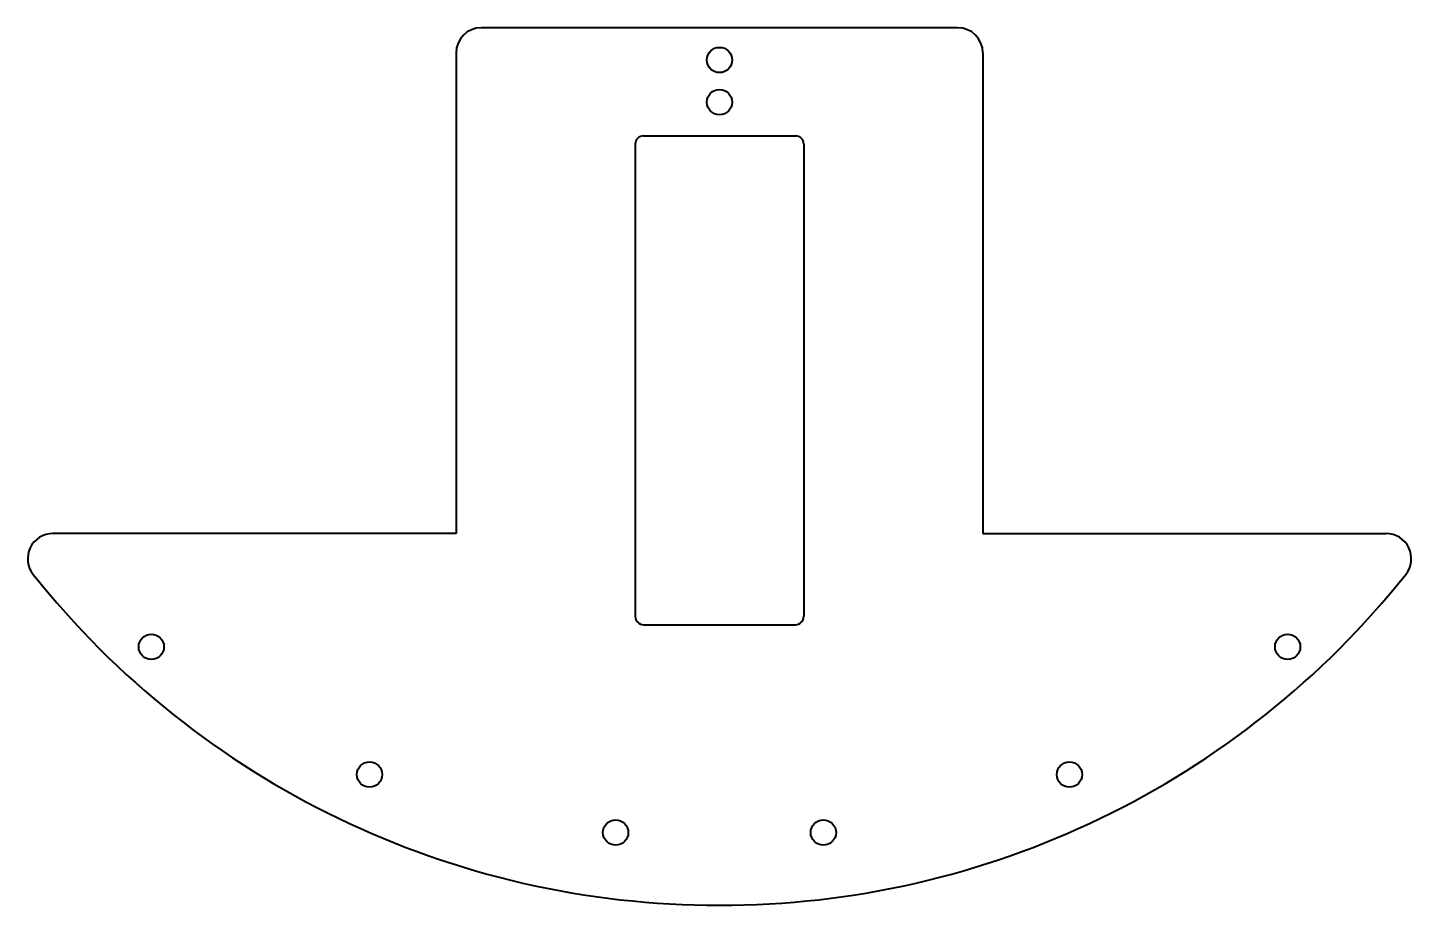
# Model space of a CAD drawing. Header units: millimetres. Extents: x -82 to 82, y -104 to 0.
import ezdxf

# ---------------------------------------------------------------- set-up
doc = ezdxf.new("R2010")
doc.units = ezdxf.units.MM
doc.header["$MEASUREMENT"] = 0
doc.layers.add('Visible', color=7, linetype='Continuous', lineweight=40)

msp = doc.modelspace()

# ---------------------------------------------------------------- linework, layer by layer
at = {"layer": 'Visible'}
for p, q in [((28.25, 0), (-28.25, 0)), ((-31.25, -3), (-31.25, -60)), ((31.25, -3), (31.25, -60)), ((-9, -12.831951), (9, -12.831951)), ((-10, -13.831951), (-10, -69.831951)), ((10, -13.831951), (10, -69.831951)), ((-31.25, -60), (-79.091352, -60)), ((31.25, -60), (79.091352, -60)), ((-9, -70.831951), (9, -70.831951))]:
    msp.add_line(p, q, dxfattribs=at)
for centre in [(0, -3.831951), (0, -8.831951), (-67.419744, -73.453234), (67.419744, -73.453234), (-41.524173, -88.599831), (41.524173, -88.599831), (-12.325113, -95.48568), (12.325113, -95.48568)]:
    msp.add_circle(centre, 1.5, dxfattribs=at)
for centre, radius, start, end in [((-28.25, -3), 3, 90, 180), ((28.25, -3), 3, 0, 90), ((-9, -13.831951), 1, 90, 180), ((9, -13.831951), 1, 0, 90), ((-79.091352, -63), 3, 90, 218.538978), ((79.091352, -63), 3, 321.461022, 90), ((0, 0), 104.115983, 218.538978, 321.461022), ((-9, -69.831951), 1, 180, 270), ((9, -69.831951), 1, 270, 0)]:
    msp.add_arc(centre, radius, start, end, dxfattribs=at)

doc.saveas('drawing.dxf')
